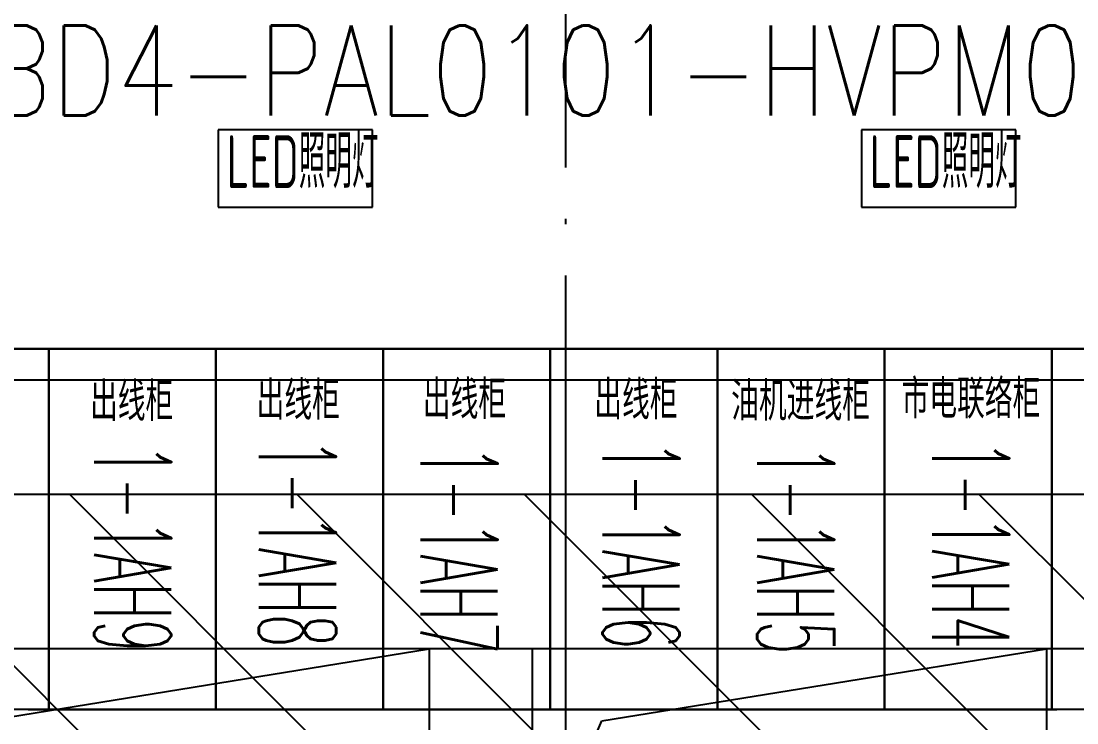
# Model space of a CAD drawing. Extents: x 758840 to 1108724, y -102573 to 143521.
# Drawn here: x 854416 to 858521, y 70640 to 73366 of the extents above; entities that cross this region are included whole.
import ezdxf
from ezdxf.enums import TextEntityAlignment as Align
from ezdxf.xclip import XClip

# ---------------------------------------------------------------- set-up
doc = ezdxf.new("R2010")
doc.units = 0
doc.header["$LTSCALE"] = 1000
doc.header["$MEASUREMENT"] = 0
doc.linetypes.add('DOTE', pattern=[2.42, 2, -0.2, 0.02, -0.2])
for name, color, linetype in [('01-房间正式编号', 1, 'Continuous'), ('02电气-设备', 255, 'Continuous'), ('DOTE', 8, 'DOTE'), ('电缆沟', 2, 'Continuous'), ('钢盖板', 6, 'Continuous')]:
    doc.layers.add(name, color=color, linetype=linetype)
doc.styles.add('Huarun_ziti', font='gbenor.shx', dxfattribs={"width": 0.7, "bigfont": 'gbcbig.shx'})
doc.styles.get("Standard").update_dxf_attribs({"font": 'gbenor.shx', "bigfont": 'gbcbig.shx'})
doc.styles.add('平面图B$0$HZ', font='romans.shx', dxfattribs={"width": 0.8, "bigfont": 'gbcbig.shx'})
doc.styles.add('样式 1', font='simplex8.shx', dxfattribs={"width": 0.7, "height": 6.5, "bigfont": 'hztxt.shx'})

# ---------------------------------------------------------------- blocks, each defined once
blk = doc.blocks.new('BD4-PAL0101-HVPM01')
at = {"layer": '02电气-设备'}
for p, q in [((8387074.4, -4141344), (8386474.4, -4141344)), ((8386474.4, -4141344), (8386474.4, -4141644)), ((8387074.4, -4141644), (8387074.4, -4141344)), ((8389574.4, -4141344), (8388974.4, -4141344)), ((8388974.4, -4141344), (8388974.4, -4141644)), ((8389574.4, -4141644), (8389574.4, -4141344)), ((8386474.4, -4141644), (8387074.4, -4141644)), ((8388974.4, -4141644), (8389574.4, -4141644)), ((8385164.9, -4142194.4), (8385814.9, -4142194.4)), ((8386364.9, -4142194.4), (8385564.9, -4142194.4)), ((8385814.9, -4142194.4), (8385814.9, -4143594.4)), ((8385814.9, -4142194.4), (8386464.9, -4142194.4)), ((8385814.9, -4143594.4), (8385814.9, -4142194.4)), ((8387164.9, -4142194.4), (8386364.9, -4142194.4)), ((8386464.9, -4142194.4), (8386464.9, -4143594.4)), ((8386464.9, -4142194.4), (8387114.9, -4142194.4)), ((8386464.9, -4143594.4), (8386464.9, -4142194.4)), ((8387114.9, -4142194.4), (8387114.9, -4143594.4)), ((8387114.9, -4142194.4), (8387764.9, -4142194.4)), ((8387114.9, -4143594.4), (8387114.9, -4142194.4)), ((8387964.9, -4142194.4), (8387164.9, -4142194.4)), ((8387764.9, -4142194.4), (8387764.9, -4143594.4)), ((8387764.9, -4142194.4), (8388414.9, -4142194.4)), ((8387764.9, -4143594.4), (8387764.9, -4142194.4)), ((8388764.9, -4142194.4), (8387964.9, -4142194.4)), ((8388414.9, -4142194.4), (8388414.9, -4143594.4)), ((8388414.9, -4142194.4), (8389064.9, -4142194.4)), ((8388414.9, -4143594.4), (8388414.9, -4142194.4)), ((8389564.9, -4142194.4), (8388764.9, -4142194.4)), ((8389064.9, -4142194.4), (8389064.9, -4143594.4)), ((8389064.9, -4142194.4), (8389714.9, -4142194.4)), ((8389064.9, -4143594.4), (8389064.9, -4142194.4)), ((8390364.9, -4142194.4), (8389564.9, -4142194.4)), ((8389714.9, -4142194.4), (8389714.9, -4143594.4)), ((8389714.9, -4142194.4), (8390364.9, -4142194.4)), ((8389714.9, -4143594.4), (8389714.9, -4142194.4)), ((8385164.9, -4142314.4), (8391164.9, -4142314.4)), ((8385814.9, -4143594.4), (8385164.9, -4143594.4)), ((8385734.9, -4143594.4), (8386534.9, -4143594.4)), ((8386464.9, -4143594.4), (8385814.9, -4143594.4)), ((8387114.9, -4143594.4), (8386464.9, -4143594.4)), ((8386534.9, -4143594.4), (8387334.9, -4143594.4)), ((8387764.9, -4143594.4), (8387114.9, -4143594.4)), ((8387334.9, -4143594.4), (8388134.9, -4143594.4)), ((8388414.9, -4143594.4), (8387764.9, -4143594.4)), ((8388134.9, -4143594.4), (8388934.9, -4143594.4)), ((8389064.9, -4143594.4), (8388414.9, -4143594.4)), ((8388934.9, -4143594.4), (8389734.9, -4143594.4)), ((8389714.9, -4143594.4), (8389064.9, -4143594.4)), ((8390364.9, -4143594.4), (8389714.9, -4143594.4))]:
    blk.add_line(p, q, dxfattribs=at)
at = {"layer": '02电气-设备', "style": 'Huarun_ziti', "width": 0.7}
for p in [(8386506.5, -4141569.3), (8389006.5, -4141569.3)]:
    blk.add_text('LED照明灯', height=204.8, dxfattribs=at).set_placement(p)
at = {"layer": '02电气-设备'}
for s, p in [('出线柜', (8386137.5, -4142399.1)), ('出线柜', (8386785.2, -4142394.8)), ('出线柜', (8387431.5, -4142391.7)), ('出线柜', (8388098, -4142393.1)), ('油机进线柜', (8388738.3, -4142397.9)), ('市电联络柜', (8389400.5, -4142389.2))]:
    blk.add_text(s, height=150, dxfattribs=at).set_placement(p, align=Align.MIDDLE_CENTER)
at = {"layer": '02电气-设备', "style": '样式 1', "width": 0.5}
for s, p in [('1-1AH8', (8386632.4, -4142542.7)), ('1-1AH6', (8387967.4, -4142549.9)), ('1-1AH4', (8389249.5, -4142548.8)), ('1-1AH9', (8385991.3, -4142563.1)), ('1-1AH7', (8387260.2, -4142569.2)), ('1-1AH5', (8388568.7, -4142569.2))]:
    blk.add_text(s, height=300, rotation=270, dxfattribs=at).set_placement(p)
blk = doc.blocks.new('A$C675A25EF')
at = {"layer": '钢盖板'}
h = blk.add_hatch(dxfattribs=at)
h.set_pattern_fill('ANSI31', color=8, scale=5000, style=0)
h.set_pattern_definition([(45, (-316780.8, -189325), (-441.94174, 441.94174), [])])
h.paths.add_polyline_path([(56721.3, -23142), (62139.3, -23142), (62139.3, -23542), (56721.3, -23542)], flags=16)
h.paths.add_polyline_path([(62839.3, -23142), (171003.3, -23142), (171003.3, -23542), (62839.3, -23542)], flags=16)
h.paths.add_polyline_path([(171703.3, -23142), (177121.3, -23142), (177121.3, -23542), (171703.3, -23542)], flags=16)
h.paths.add_polyline_path([(177121.3, -47841.9), (177821.3, -47841.9), (177821.3, -24642), (178221.3, -24242), (211693.3, -24242), (211693.3, -25341.9), (211993.3, -25341.9), (211993.3, -24242), (216517.3, -24242), (216517.3, -25341.9), (216817.3, -25341.9), (216817.3, -24242), (216811.3, -24242), (216811.3, -23542), (177821.3, -23542), (177821.3, -23142), (216817.3, -23142), (216817.3, -21342.1), (216517.3, -21342.1), (216517.3, -22442), (211993.3, -22442), (211993.3, -21342.1), (211693.3, -21342.1), (211693.3, -22442), (192141.8, -22442), (192141.8, -21542), (194493.8, -21542), (194493.8, -20942), (184491.8, -20942), (184491.8, -21542), (185341.8, -21542), (185341.8, -22442), (169651.3, -22442), (169651.3, -21542), (171703.3, -21542), (171703.3, -20939.3), (161803.3, -20939.3), (161803.3, -21542), (162851.3, -21542), (162851.3, -22442), (143449.3, -22442), (143449.3, -21342.1), (143149.3, -21342.1), (143149.3, -22442), (138625.3, -22442), (138625.3, -21342.1), (138325.3, -21342.1), (138325.3, -22442), (95517.3, -22442), (95517.3, -21342.1), (95217.3, -21342.1), (95217.3, -22442), (90693.3, -22442), (90693.3, -21342.1), (90393.3, -21342.1), (90393.3, -22442), (70991.3, -22442), (70991.3, -21542), (72039.3, -21542), (72039.3, -20942), (62141.3, -20942), (62141.3, -21542), (64191.3, -21542), (64191.3, -22442), (48500.8, -22442), (48500.8, -21542), (49350.8, -21542), (49350.8, -20942), (39350.8, -20942), (39350.8, -21542), (41700.8, -21542), (41700.8, -22442), (22149.3, -22442), (22149.3, -21342.1), (21849.3, -21342.1), (21849.3, -22442), (17325.3, -22442), (17325.3, -21342.1), (17025.3, -21342.1), (17025.3, -22442), (17031.3, -22442), (17031.3, -23142), (56021.3, -23142), (56021.3, -23542), (17025.3, -23542), (17025.3, -25341.9), (17325.3, -25341.9), (17325.3, -24242), (21849.3, -24242), (21849.3, -25341.9), (22149.3, -25341.9), (22149.3, -24242), (55620.6, -24241.3), (56021.3, -24642), (56021.2, -47872.1), (56721.2, -47875.8), (56720.6, -24642.7), (57121.3, -24242), (64191.3, -24242), (64191.3, -25142), (62141.3, -25142), (62141.3, -25742), (72041.3, -25742), (72041.3, -25142), (70991.3, -25142), (70991.3, -24242), (90393.3, -24242), (90393.3, -25341.9), (90693.3, -25341.9), (90693.3, -24242), (95217.3, -24242), (95217.3, -25341.9), (95517.3, -25341.9), (95517.3, -24242), (138325.3, -24242), (138325.3, -25341.9), (138625.3, -25341.9), (138625.3, -24242), (143149.3, -24242), (143149.3, -25341.9), (143449.3, -25341.9), (143449.3, -24242), (162851.3, -24242), (162851.3, -25142), (161803.3, -25142), (161803.3, -25742), (171703.3, -25742), (171703.3, -25142), (169651.3, -25142), (169651.3, -24242), (176720.6, -24241.3), (177121.3, -24642)])
h.paths.add_polyline_path([(111433.3, -23142), (122409.3, -23142), (122409.3, -22442), (111433.3, -22442)], flags=16)
h.paths.add_polyline_path([(111433.3, -24242), (122409.3, -24242), (122409.3, -23542), (111433.3, -23542)], flags=16)
blk = doc.blocks.new('dlg')
at = {"layer": '电缆沟'}
for p, q in [((666306.2, 166014.9), (656406.2, 166014.9)), ((666306.2, 165414.9), (656406.2, 165414.9)), ((658727.7, 165135), (660456.2, 165414.9)), ((660456.2, 165414.9), (660456.2, 164514.9)), ((660856.2, 165414.9), (660856.2, 164514.9)), ((661127.7, 165135), (662856.2, 165414.9)), ((662856.2, 165414.9), (662856.2, 164514.9)), ((660856.2, 164514.9), (661127.7, 165135))]:
    blk.add_line(p, q, dxfattribs=at)

msp = doc.modelspace()

# ---------------------------------------------------------------- linework, layer by layer
at = {"layer": 'DOTE'}
msp.add_line((856533.02, 103837.52), (856533.02, 34437.52), dxfattribs=at)

# ---------------------------------------------------------------- block references
at = {"layer": '02电气-设备'}
msp.add_blockref('BD4-PAL0101-HVPM01', (-7531291.39, 4214286.89, 0), dxfattribs=at)
at = {"layer": '电缆沟', "color": 250}
ref = msp.add_blockref('dlg', (195546.85, -94487.22), dxfattribs=at)
XClip(ref).set_block_clipping_path([(593286.1732931416, 142691.8646106179), (716986.1733082433, 211143.5433225089)])
at = {"layer": '钢盖板', "color": 8}
ref = msp.add_blockref('A$C675A25EF', (789811.69, 45785.61), dxfattribs=dict(at, xscale=-1, rotation=180))
XClip(ref).set_block_clipping_path([(-928.670863559, -70942.9526504109), (122721.3291515426, 2298.0898296545)])

# ---------------------------------------------------------------- texts
at = {"layer": '01-房间正式编号', "color": 1, "style": '平面图B$0$HZ', "width": 0.8}
msp.add_text('BD4-PAL0101-HVPM01', height=350, dxfattribs=at).set_placement((856533.02, 72998.69), align=Align.CENTER)

doc.saveas('drawing.dxf')
